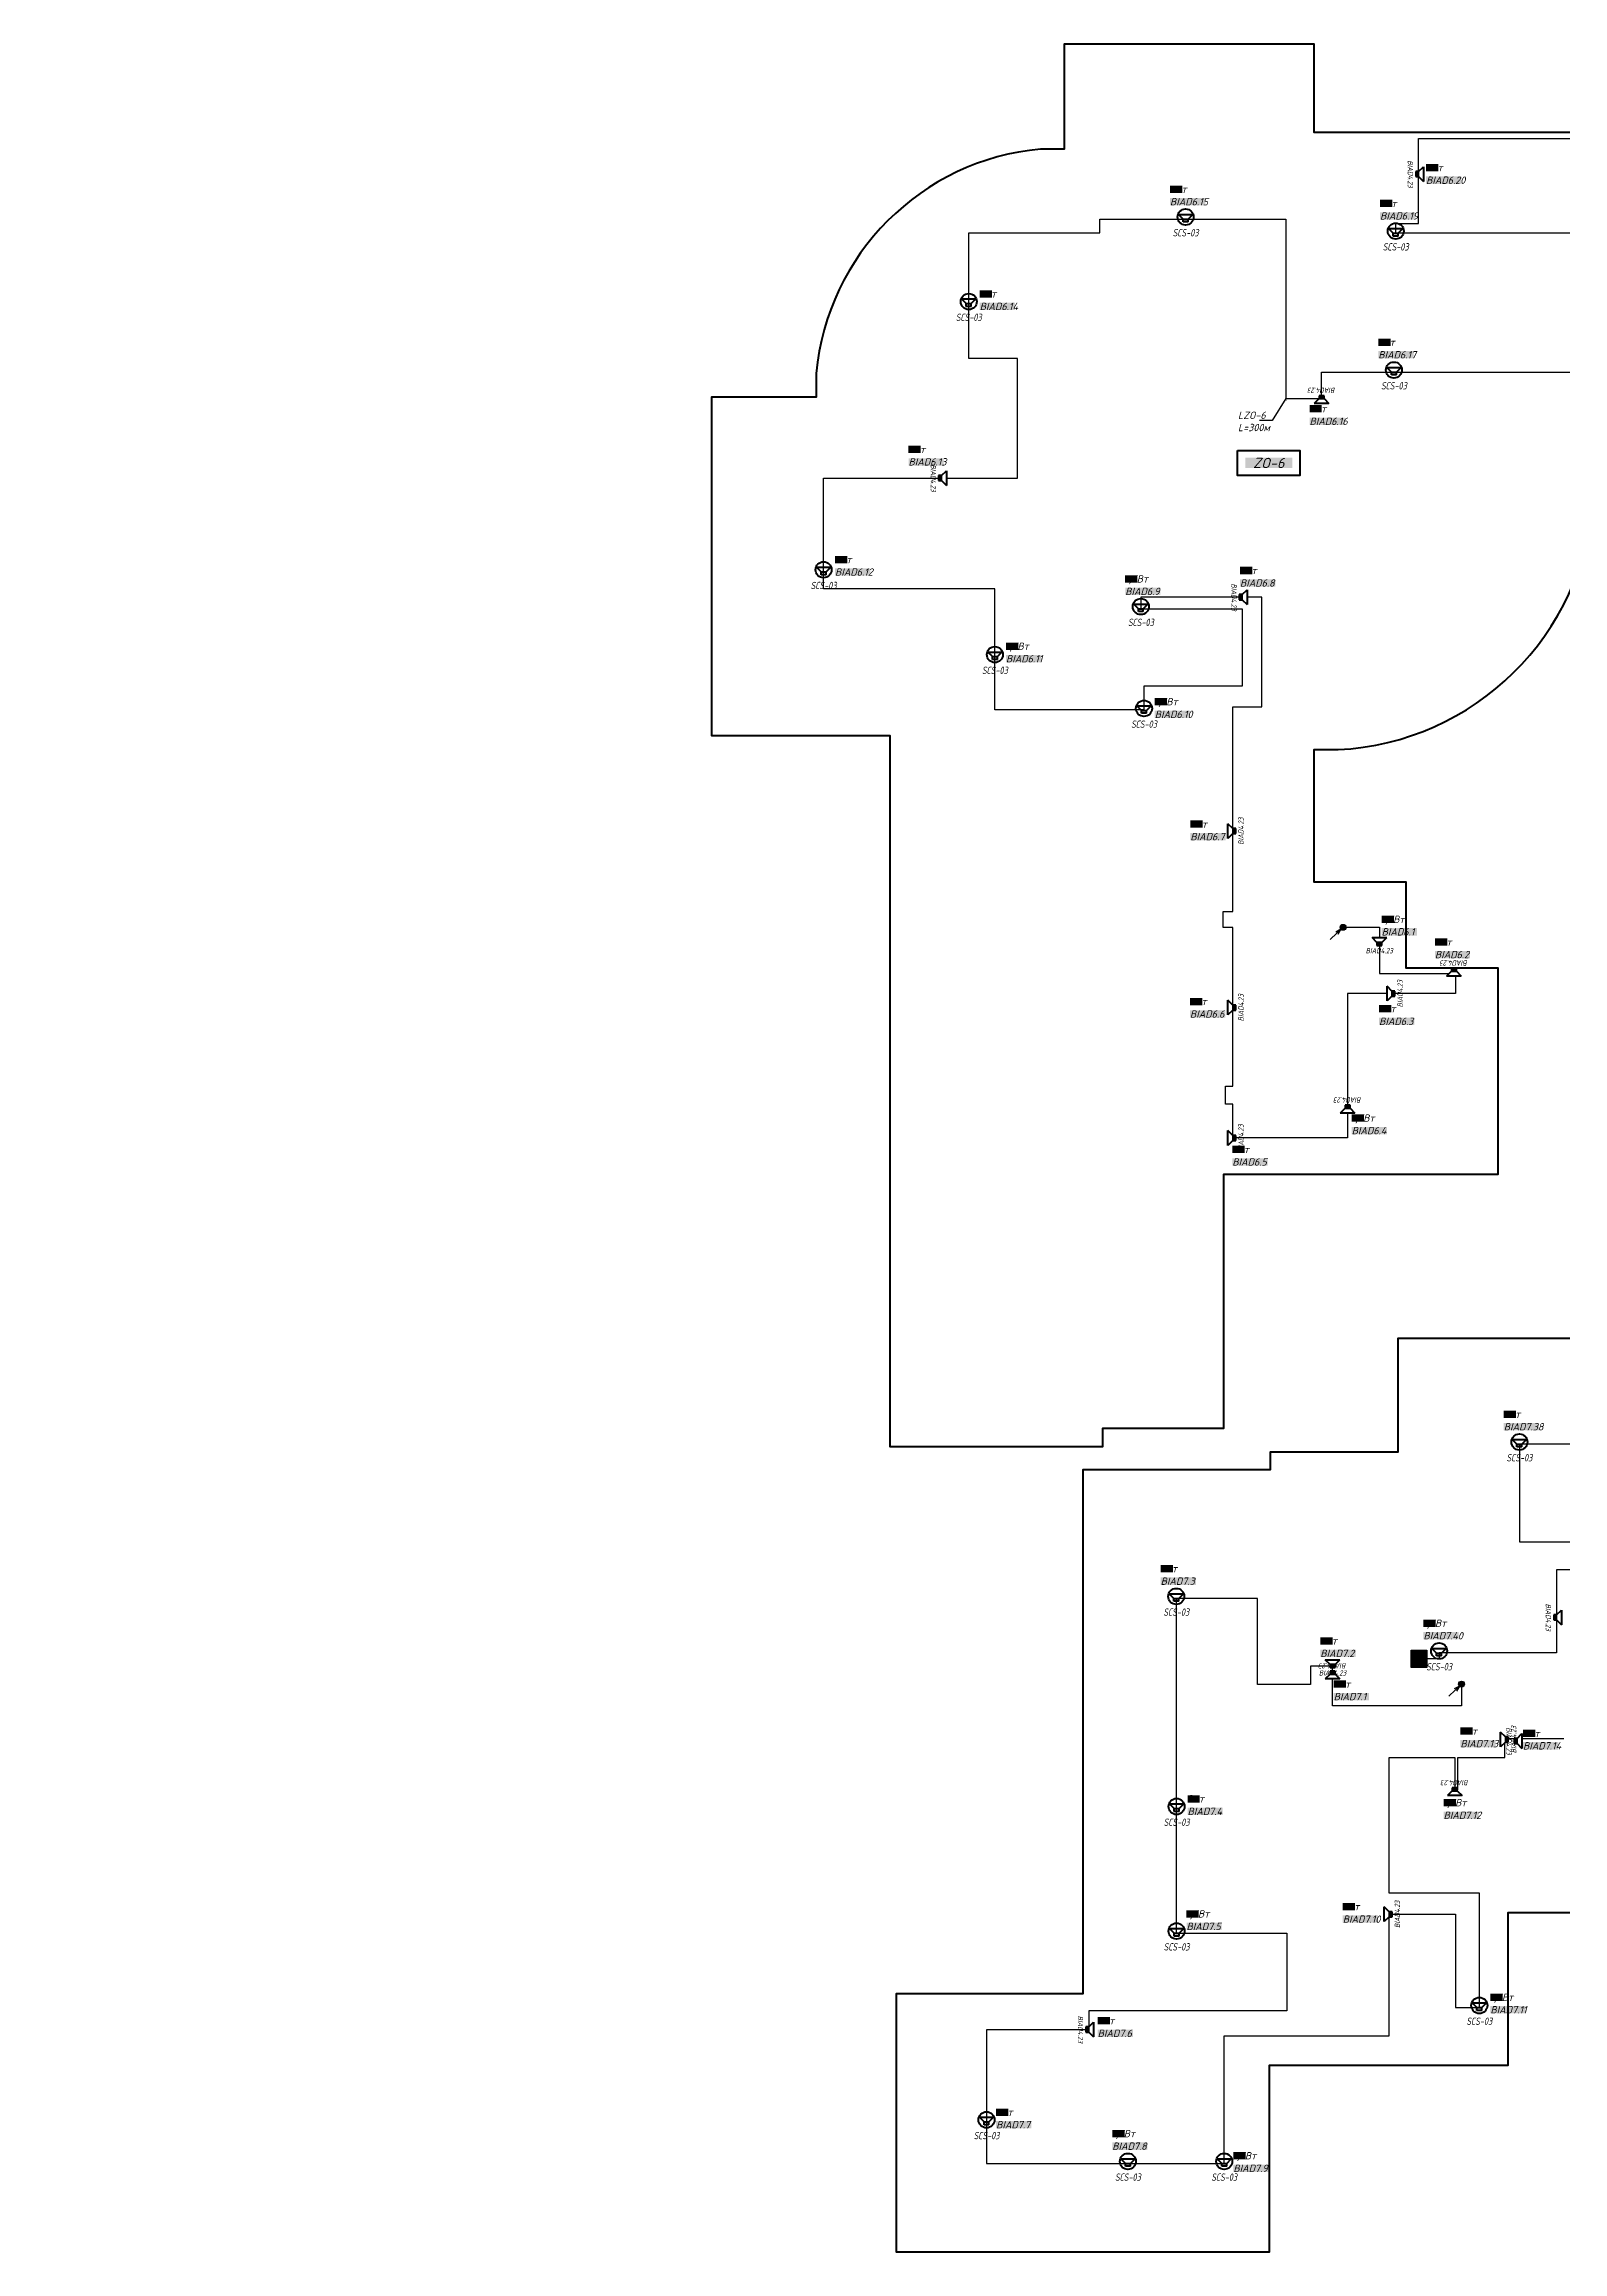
# Model space of a CAD drawing. Extents: x -36024 to 901374, y -269512 to -2349.
# Drawn here: x 426953 to 478600, y -124138 to -49093 of the extents above; entities that cross this region are included whole.
import ezdxf
from ezdxf import colors
from ezdxf.entities.mleader import LeaderData, LeaderLine
from ezdxf.enums import TextEntityAlignment as Align
from ezdxf.math import Vec2, Vec3

# ---------------------------------------------------------------- set-up
doc = ezdxf.new("R2010")
doc.units = 0
doc.header["$LTSCALE"] = 100
doc.set_wipeout_variables(frame=1)
doc.linetypes.add('CONTI', pattern=[0])
doc.layers.get('Defpoints').update_dxf_attribs({"color": 42})
for name, color, linetype in [('_1', 7, 'Continuous'), ('_СОУЭ_Аннотации', 7, 'Continuous'), ('ODG - Проводка', 3, 'Continuous')]:
    doc.layers.add(name, color=color, linetype=linetype)
for name, color, linetype, lineweight in [('_13_СОУЭ_линии', 5, 'Continuous', 70), ('_СОУЭ Оповещение_речевое', 7, 'Continuous', 30), ('НО Оповещатели Речь', 5, 'Continuous', 50), ('Радио', 5, 'Continuous', 30)]:
    doc.layers.add(name, color=color, linetype=linetype, lineweight=lineweight)
doc.styles.add('OlympDesign', font='isocpeui.ttf', dxfattribs={"height": 250})
doc.linetypes.add('Открыто в трубе', pattern='A,2,[1,BDG_GOST,S=1,R=0,X=0,Y=0],-4', length=6)

# ---------------------------------------------------------------- blocks, each defined once
blk = doc.blocks.new('*U75')
at = {"layer": 'НО Оповещатели Речь', "color": 5}
for p, q in [((-84, -184), (-242, -26)), ((-242, -26), (242, -26)), ((-84, -184), (84, -184)), ((-84, -281), (-84, -184)), ((84, -281), (-84, -281)), ((84, -184), (242, -26)), ((84, -281), (84, -184))]:
    blk.add_line(p, q, dxfattribs=at)
blk.add_circle((0, -114), 273, dxfattribs=at)
at = {"layer": 'Defpoints', "lineweight": 50, "ltscale": 100, "style": 'OlympDesign', "width": 0.8}
blk.add_text('SСS-03', height=250, dxfattribs=at).set_placement((0, -649), align=Align.MIDDLE_CENTER)
blk = doc.blocks.new('*U74')
at = {"color": 5}
blk.add_wipeout([(-348, 366), (348, 366), (121, 140), (121, 0), (-121, 0), (-121, 140)], dxfattribs=at).dxf.layer = 'НО Оповещатели Речь'
at = {"layer": 'НО Оповещатели Речь'}
h = blk.add_hatch(color=5, dxfattribs=at)
h.dxf.hatch_style = 1
h.set_gradient(color1=(0, 0, 255), color2=(0, 0, 255), tint=1)
h.paths.add_polyline_path([(-121, 0), (121, 0), (121, 140), (-121, 140)])
at = {"layer": 'НО Оповещатели Речь', "color": 5}
for p, q in [((-121, 140), (-348, 366)), ((-348, 366), (348, 366)), ((121, 140), (-121, 140)), ((-121, 140), (-121, 0)), ((-121, 0), (121, 0)), ((121, 140), (348, 366)), ((121, 0), (121, 140))]:
    blk.add_line(p, q, dxfattribs=at)
at = {"layer": 'Defpoints', "lineweight": 50, "ltscale": 100, "style": 'OlympDesign', "width": 0.8}
blk.add_text('BIAD4.23', height=250, dxfattribs=at).set_placement((0, -250), align=Align.MIDDLE_CENTER)
blk = doc.blocks.new('*U90')
at = {"layer": 'ODG - Проводка'}
h = blk.add_hatch(color=0, dxfattribs=at)
edge = h.paths.add_edge_path()
edge.add_arc((0, 0), 50, 0, 360)
at = {"layer": 'ODG - Проводка', "color": 0}
for points in [[(0, 0), (212, 212)], [(35, 35), (85, 122)], [(35, 35), (122, 85)]]:
    blk.add_lwpolyline(points, dxfattribs=at)
blk.add_circle((0, 0), 50, dxfattribs=at)
blk = doc.blocks.new('SFT-2300-М')
at = {"true_color": 0xffffff}
h = blk.add_hatch(color=7, dxfattribs=at)
h.dxf.hatch_style = 1
h.paths.add_polyline_path([(250, 292), (-274, 292), (-274, -295), (250, -295)])
at = {"layer": '_1', "lineweight": 30}
h = blk.add_hatch(color=5, dxfattribs=at)
h.dxf.hatch_style = 1
h.paths.add_polyline_path([(177, -2, 1), (-202, -2, 1)])
at = {"color": 5, "lineweight": 30}
blk.add_lwpolyline([(-274, 292), (250, 292), (250, -295), (-274, -295)], close=True, dxfattribs=at)
blk.add_circle((-12, -2), 189, dxfattribs=at)
blk = doc.blocks.new('_ArchTick')
at = {"color": 0, "linetype": 'ByBlock', "const_width": 0.15}
blk.add_lwpolyline([(-0.5, -0.5), (0.5, 0.5)], dxfattribs=at)

msp = doc.modelspace()

# ---------------------------------------------------------------- linework, layer by layer
at = {"layer": '_13_СОУЭ_линии', "color": 5, "lineweight": 30}
for points in [[(484379.8, -55517.8), (472915.7, -55517.8), (472915.7, -55189.1), (473696.1, -55189.1), (473696.1, -52297.4), (484429.4, -52297.4)], [(471125.6, -79113.4), (472360.6, -79113.4), (472360.6, -80681.9), (474947.1, -80681.9), (474947.1, -81367.6), (471281, -81367.6), (471281, -86275.1), (467375.3, -86275.1), (467375.3, -85122.9), (467124, -85122.9), (467124, -84508.5), (467375.3, -84508.5), (467375.3, -79118), (467046.5, -79118), (467046.5, -78571.7), (467375.3, -78571.7), (467375.3, -71621.6), (468358.9, -71621.6), (468358.9, -67892.4), (464248.6, -67892.4), (464248.6, -68282.4), (467696.1, -68282.4), (467696.1, -70918.7), (464355.7, -70918.7), (464355.7, -71721.2), (459284.3, -71721.2), (459284.3, -67602), (453459.2, -67602), (453459.2, -63842.6), (460052.3, -63842.6), (460052.3, -59777.2), (458395.7, -59777.2), (458395.7, -55509.8), (462849.9, -55509.8), (462849.9, -55037.6), (469180.1, -55037.6), (469180.1, -61143), (470395.7, -61143), (470395.7, -60239.9), (485375.2, -60239.9)], [(502928.3, -96678.7), (477123.3, -96678.7), (477123.3, -100003.1), (479413.1, -100003.1)], [(479413.1, -100955.2), (478388.7, -100955.2), (478388.7, -103781.3), (474390.9, -103781.3), (474390.9, -103983.9), (473969.5, -103983.9)], [(475155.2, -104837.1), (475155.2, -105578.7), (470764.6, -105578.7), (470764.6, -104228.4), (470017.8, -104228.4), (470017.8, -104856.4), (468213.5, -104856.4), (468213.5, -101926.5), (465454.1, -101926.5), (465454.1, -113305.1), (469217.3, -113305.1), (469217.3, -115940), (462476.1, -115940), (462476.1, -116586.5), (459000.7, -116586.5), (459000.7, -121132.6), (467083.3, -121132.6), (467083.3, -116795.4), (472690.4, -116795.4), (472690.4, -112661.4), (474944.5, -112661.4), (474944.5, -115832.6), (475759.7, -115832.6), (475759.7, -111941.9), (472690.4, -111941.9), (472690.4, -107330.3), (474924.1, -107330.3), (474924.1, -108430), (475025.9, -108430), (475025.9, -107330.3), (476629.6, -107330.3), (476629.6, -106688.3), (478628.8, -106688.3)]]:
    msp.add_lwpolyline(points, dxfattribs=at)
at = {"layer": '_СОУЭ_Аннотации', "color": 67, "linetype": 'CONTI', "lineweight": 60, "ltscale": 100, "true_color": 0x727430}
for points in [[(479645.7, -52092.6), (470145.7, -52092.6), (470145.7, -49092.6), (461645.7, -49092.6), (461645.7, -52659.3), (460835.7, -52659.3, 0.3616656), (453212.4, -60282.6)], [(453212.4, -60286.2), (453212.4, -61092.6), (449645.7, -61092.6), (449645.7, -72592.6), (455715.6, -72592.6), (455715.6, -96757.6), (462955.8, -96757.6), (462955.8, -96135.2), (467075.6, -96135.2), (467075.6, -87507.6), (476395.7, -87507.6), (476395.7, -80507.6), (473275.6, -80507.6), (473275.6, -77577.6), (470145.6, -77577.6), (470145.6, -73073.9), (470955.6, -73073.9, 0.3812035), (479630.7, -64532.6)]]:
    msp.add_lwpolyline(points, format="xyb", dxfattribs=at)
at = {"layer": '_СОУЭ_Аннотации', "color": 1, "linetype": 'CONTI', "lineweight": 60, "ltscale": 100}
msp.add_lwpolyline([(467534.4, -62905.4), (469660.6, -62905.4), (469660.6, -63753.9), (467534.4, -63753.9)], close=True, dxfattribs=at)
at = {"layer": '_СОУЭ_Аннотации', "color": 67, "linetype": 'CONTI', "lineweight": 60, "ltscale": 100, "true_color": 0x727430}
msp.add_lwpolyline([(507190.8, -93092.6), (472990.8, -93092.6), (472990.8, -96957.6), (468650.7, -96957.6), (468650.7, -97557.2), (462275.8, -97557.2), (462275.8, -115362.6), (455925.8, -115362.6), (455925.8, -124137.6), (468625.8, -124137.6), (468625.8, -117787.6), (476745.8, -117787.6), (476745.8, -112597.6), (485915.3, -112597.6)], dxfattribs=at)

# ---------------------------------------------------------------- block references
msp.add_blockref('SFT-2300-М', (473719.5, -103982.3))
at = {"layer": '_СОУЭ Оповещение_речевое', "color": 4, "lineweight": 50}
for p in [(465770.7, -54853.9), (472915.7, -55334.1), (458395.7, -57728.9), (472854.8, -60056.2), (453459.2, -66845.2), (464248.6, -68098.7), (459284.3, -69728.9), (464355.7, -71558.6), (477123.3, -96495), (465454.1, -101742.8), (474390.9, -103597.7), (465463.3, -108885.5), (465463.3, -113121.4), (475759.7, -115648.9), (459000.7, -119536.4), (463808.3, -120948.9), (467083.3, -120948.9)]:
    msp.add_blockref('*U75', p, dxfattribs=at)
at = {"layer": 'Радио', "xscale": 2, "yscale": 2, "zscale": 2, "rotation": 178.7329526101915}
for p in [(471125.6, -79113.4), (475155.2, -104837.1)]:
    msp.add_blockref('*U90', p, dxfattribs=at)

# ---------------------------------------------------------------- texts
at = {"layer": '_СОУЭ_Аннотации', "color": 7, "linetype": 'Открыто в трубе', "lineweight": 60, "ltscale": 100, "style": 'OlympDesign', "bg_fill": 1, "box_fill_scale": 1, "bg_fill_color": 7, "bg_fill_true_color": 16777215, "bg_fill_transparency": 0}
for s, insert, char_height, width, attachment_point in [('6Вт', (465237.5, -53900), 250, 418.76, 1), ('3Вт', (472382.4, -54380.2), 250, 418.76, 1), ('3Вт', (458766.8, -57457.8), 250, 418.76, 1), ('3Вт', (472321.6, -59102.3), 250, 418.76, 1), ('6Вт', (456346.6, -62740.9, 0), 250, 418.76, 1), ('ZO-6', (468597.5, -63329.6), 350, 1602.162, 5), ('3Вт', (453847.9, -66486.9), 250, 418.76, 1), ('1,5Вт', (463715.3, -67144.8), 250, 418.76, 1), ('6Вт', (467617.9, -66859.3, 0), 250, 418.76, 1), ('1,5Вт', (459660.5, -69434.9), 250, 418.76, 1), ('1,5Вт', (464720.6, -71321.9), 250, 418.76, 1), ('6Вт', (465930.6, -75480.9, 0), 250, 418.76, 1), ('1,5Вт', (472435.3, -78717, 0), 250, 418.76, 1), ('6Вт', (474248.4, -79489.8, 0), 250, 418.76, 1), ('6Вт', (465917.4, -81510.8, 0), 250, 418.76, 1), ('3Вт', (476590, -95541.1), 250, 418.76, 1), ('3Вт', (464920.9, -100788.9), 250, 418.76, 1), ('1,5Вт', (473857.7, -102643.8), 250, 418.76, 1), ('6Вт', (470350.7, -103244.5, 0), 250, 418.76, 1), ('6Вт', (475116.1, -106311.5, 0), 250, 418.76, 1), ('3Вт', (465835.8, -108614.1), 250, 418.76, 1), ('1,5Вт', (465799, -112524.5), 250, 418.76, 1), ('6Вт', (471114, -112278.1, 0), 250, 418.76, 1), ('1,5Вт', (476134.8, -115359.1), 250, 418.76, 1), ('3Вт', (459326, -119267.9), 250, 418.76, 1), ('1,5Вт', (463275, -119995), 250, 418.76, 1), ('1,5Вт', (467394.2, -120747.5), 250, 418.76, 1)]:
    msp.add_mtext(s, dxfattribs=dict(at, insert=insert, char_height=char_height, width=width, attachment_point=attachment_point))
at = {"layer": '_СОУЭ_Аннотации', "char_height": 250, "width": 1197.062, "attachment_point": 1, "style": 'OlympDesign', "bg_fill": 1, "box_fill_scale": 1, "bg_fill_color": 7, "bg_fill_true_color": 16777215, "bg_fill_transparency": 0}
for s, insert in [('BIAD6.15', (465239.8, -54325.4, 0)), ('BIAD6.19', (472384.8, -54805.6, 0)), ('BIAD6.14', (458769.1, -57883.2, 0)), ('BIAD6.17', (472323.9, -59527.6, 0)), ('BIAD6.16', (469986.5, -61786.6, 0)), ('BIAD6.12', (453850.2, -66912.3, 0)), ('BIAD6.9', (463717.7, -67570.1, 0)), ('BIAD6.11', (459662.8, -69860.2, 0)), ('BIAD6.10', (464722.9, -71747.3, 0)), ('BIAD6.3', (472353.1, -82181.6, 0)), ('BIAD6.4', (471419.5, -85899.4, 0)), ('BIAD7.38', (476592.3, -95966.5, 0)), ('BIAD7.3', (464923.2, -101214.3, 0)), ('BIAD7.40', (473860, -103069.1, 0)), ('BIAD7.1', (470807.9, -105137.4, 0)), ('BIAD7.4', (465838.1, -109039.4, 0)), ('BIAD7.12', (474544, -109171.5, 0)), ('BIAD7.5', (465801.4, -112949.9, 0)), ('BIAD7.11', (476137.1, -115784.4, 0)), ('BIAD7.7', (459328.3, -119693.3, 0)), ('BIAD7.8', (463277.4, -120420.4, 0)), ('BIAD7.9', (467396.5, -121172.9, 0))]:
    msp.add_mtext(s, dxfattribs=dict(at, insert=insert))

# ---------------------------------------------------------------- leaders
at = {"layer": '_13_СОУЭ_линии', "color": 18, "linetype": 'CONTI', "lineweight": 18, "ltscale": 100, "true_color": 0x000000}
ml = msp.add_multileader_mtext('Standard', dxfattribs=at)
ml.set_content('АЛС 1.1 раздела АПС\\P(см. раздел "ИОС5.5.1")', color=(0, 0, 0), style='OlympDesign')
ml.set_leader_properties(color=256, linetype='ByLayer', lineweight=-1)
ml.build(insert=Vec2(0, 0))
ml.multileader.update_dxf_attribs({"text_left_attachment_type": 6, "text_right_attachment_type": 6, "dogleg_length": 2, "arrow_head_size": 200, "scale": 100})
ctx = ml.context
ctx.base_point, ctx.scale, ctx.char_height, ctx.arrow_head_size, ctx.landing_gap_size, ctx.plane_origin = Vec3(43391.2, -92119.4), 100, 250, 200, 0, Vec3(54855.3, -82979)
ctx.left_attachment, ctx.right_attachment = 6, 6
notes = []
notes.append((ctx, [(0, (1, 1, 0), (47312, -92119.4), (-1, 0), 200, [(0, [(48521.7, -90079.1), (47667.7, -90245.7)], 0, [])])]))
ctx.mtext.insert, ctx.mtext.width, ctx.mtext.flow_direction = Vec3(43391.2, -91794.4), 4773.885, 5
for ctx, leaders in notes:
    for number, flags, end, landing, length, lines in leaders:
        leader = LeaderData()
        leader.index, (leader.has_last_leader_line, leader.has_dogleg_vector, leader.attachment_direction) = number, flags
        leader.last_leader_point, leader.dogleg_vector, leader.dogleg_length = Vec3(end), Vec3(landing), length
        for number, points, colour, breaks in lines:
            line = LeaderLine()
            line.index, line.vertices, line.color, line.breaks = number, Vec3.list(points), colors.encode_raw_color(colour), breaks
            leader.lines.append(line)
        ctx.leaders.append(leader)

# ---------------------------------------------------------------- next in the draw order: block references
at = {"layer": '_СОУЭ Оповещение_речевое', "color": 4, "lineweight": 50, "xscale": 0.71930163509888, "yscale": 0.71930163509888, "zscale": 0.71930163509888}
for p, rotation in [((473595.7, -53507.6), 270), ((470395.7, -61042.6), 180), ((457372.8, -63842.6), 270), ((467595.7, -67892.4), 270), ((467475.7, -75842.6), 90), ((474895.7, -80507.6), 180), ((472885.8, -81367.6), 90), ((467475.7, -81842.6), 90), ((471281, -85162.6), 180), ((467475.7, -86275.1), 90), ((478288.3, -102570.3), 270), ((476745.8, -106723.2), 89.99999999999999), ((474924.1, -108367.6), 180), ((472790.8, -112661.4), 89.99999999999999), ((462375.8, -116577.6), 270)]:
    msp.add_blockref('*U74', p, dxfattribs=dict(at, rotation=rotation))
for p in [(472360.6, -79727.6), (470770.8, -104277.6)]:
    msp.add_blockref('*U74', p, dxfattribs=at)

# ---------------------------------------------------------------- next in the draw order: leaders
ml = msp.add_multileader_mtext('Standard')
ml.set_content('LZO-6^JL=300м', color=256, style='OlympDesign')
ml.set_leader_properties(color=256, linetype='ByLayer', lineweight=-1)
ml.set_arrow_properties(name='ARCHTICK')
ml.build(insert=Vec2(0, 0))
ml.multileader.update_dxf_attribs({"text_left_attachment_type": 6, "text_right_attachment_type": 6, "dogleg_length": 50, "arrow_head_size": 100})
ctx = ml.context
ctx.base_point, ctx.char_height, ctx.arrow_head_size, ctx.landing_gap_size, ctx.plane_origin = Vec3(467550.2, -61882.6), 250, 100, 0, Vec3(469013.7, -60812.1)
ctx.left_attachment, ctx.right_attachment = 6, 6
notes = []
notes.append((ctx, [(0, (1, 1, 0), (468719.9, -61882.6), (-1, 0), 50, [(0, [(469180.1, -61143)], 0, [])])]))
ctx.mtext.insert, ctx.mtext.width, ctx.mtext.flow_direction = Vec3(467550.2, -61582.6), 383.666, 5
ctx.mtext.has_bg_fill, ctx.mtext.bg_color, ctx.mtext.bg_scale_factor, ctx.mtext.bg_transparency, ctx.mtext.use_window_bg_color = 1, -1027028792, 1.5, 0, 1
for ctx, leaders in notes:
    for number, flags, end, landing, length, lines in leaders:
        leader = LeaderData()
        leader.index, (leader.has_last_leader_line, leader.has_dogleg_vector, leader.attachment_direction) = number, flags
        leader.last_leader_point, leader.dogleg_vector, leader.dogleg_length = Vec3(end), Vec3(landing), length
        for number, points, colour, breaks in lines:
            line = LeaderLine()
            line.index, line.vertices, line.color, line.breaks = number, Vec3.list(points), colors.encode_raw_color(colour), breaks
            leader.lines.append(line)
        ctx.leaders.append(leader)

# ---------------------------------------------------------------- next in the draw order: block references
for p, rotation in [((470770.8, -104397.6), 180), ((476945.8, -106773.2), 270)]:
    msp.add_blockref('*U74', p, dxfattribs=dict(at, rotation=rotation))

# ---------------------------------------------------------------- next in the draw order: texts
at = {"layer": '_СОУЭ_Аннотации', "color": 7, "linetype": 'Открыто в трубе', "lineweight": 60, "ltscale": 100, "char_height": 250, "width": 418.76, "attachment_point": 1, "style": 'OlympDesign', "bg_fill": 1, "box_fill_scale": 1, "bg_fill_color": 7, "bg_fill_true_color": 16777215, "bg_fill_transparency": 0}
for s, insert in [('6Вт', (473948.2, -53165.8, 0)), ('6Вт', (469984.2, -61361.3, 0)), ('3Вт', (472350.7, -81756.2, 0)), ('1,5Вт', (471417.2, -85474.1, 0)), ('6Вт', (467359.2, -86538, 0)), ('1,5Вт', (474541.7, -108746.1, 0)), ('6Вт', (462778.5, -116155.9, 0))]:
    msp.add_mtext(s, dxfattribs=dict(at, insert=insert))
at = {"layer": '_СОУЭ_Аннотации', "char_height": 250, "width": 1197.062, "attachment_point": 1, "style": 'OlympDesign', "bg_fill": 1, "box_fill_scale": 1, "bg_fill_color": 7, "bg_fill_true_color": 16777215, "bg_fill_transparency": 0}
for s, insert in [('BIAD6.20', (473950.5, -53591.2, 0)), ('BIAD6.13', (456349, -63166.2, 0)), ('BIAD6.8', (467620.3, -67284.7, 0)), ('BIAD6.7', (465932.9, -75906.3, 0)), ('BIAD6.1', (472437.6, -79142.4, 0)), ('BIAD6.2', (474250.7, -79915.2, 0)), ('BIAD6.6', (465919.8, -81936.1, 0)), ('BIAD6.5', (467361.5, -86963.3, 0)), ('BIAD7.10', (471116.3, -112703.4, 0)), ('BIAD7.6', (462780.8, -116581.3, 0))]:
    msp.add_mtext(s, dxfattribs=dict(at, insert=insert))

# ---------------------------------------------------------------- next in the draw order: texts
for s, insert in [('BIAD7.2', (470353, -103669.9, 0)), ('BIAD7.13', (475118.5, -106736.8, 0)), ('BIAD7.14', (477245.9, -106812.3, 0))]:
    msp.add_mtext(s, dxfattribs=dict(at, insert=insert))
at = {"layer": '_СОУЭ_Аннотации', "color": 7, "linetype": 'Открыто в трубе', "lineweight": 60, "ltscale": 100, "char_height": 250, "width": 418.76, "attachment_point": 1, "style": 'OlympDesign', "bg_fill": 1, "box_fill_scale": 1, "bg_fill_color": 7, "bg_fill_true_color": 16777215, "bg_fill_transparency": 0}
for insert in [(470805.6, -104712, 0), (477243.6, -106386.9, 0)]:
    msp.add_mtext('6Вт', dxfattribs=dict(at, insert=insert))

doc.saveas('drawing.dxf')
